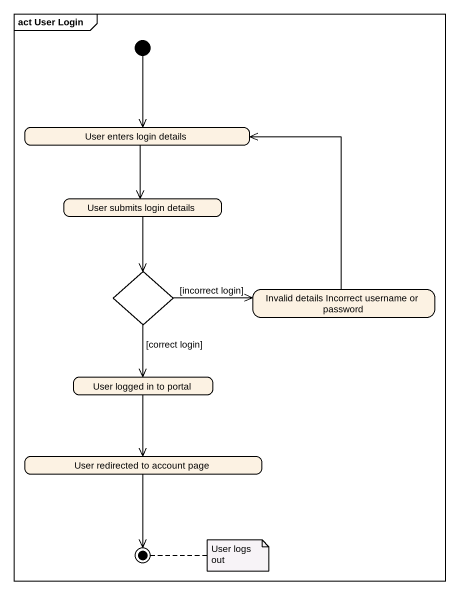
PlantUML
@startuml
mainframe act User Login
hide empty description
state "User enters login details" as User_enters_login_details
state "User submits login details" as User_submits_login_details
state choice1 <<choice>>
state "Invalid details Incorrect username or password" as Invalid_details_Incorrect
state "User logged in to portal" as User_logged_in_to_portal
state "User redirected to account page" as User_redirected_to_account
state final1 <<end>>
[*] --> User_enters_login_details
User_enters_login_details --> User_submits_login_details
User_submits_login_details --> choice1
choice1 -right-> Invalid_details_Incorrect : [incorrect login]
choice1 --> User_logged_in_to_portal : [correct login]
Invalid_details_Incorrect -up-> User_enters_login_details
User_logged_in_to_portal --> User_redirected_to_account
User_redirected_to_account --> final1
note right of final1 : User logs out
@enduml
